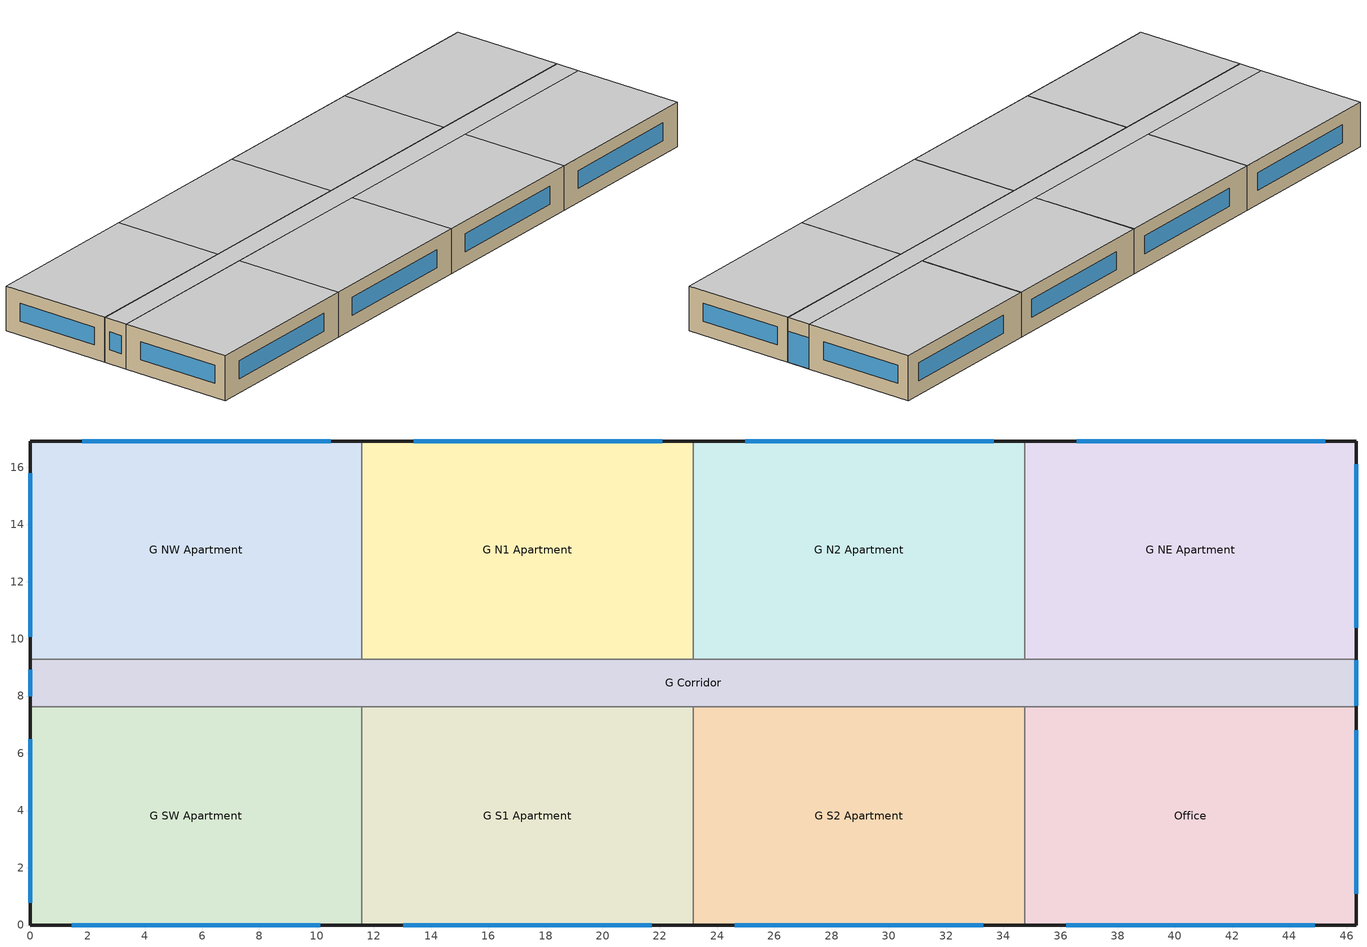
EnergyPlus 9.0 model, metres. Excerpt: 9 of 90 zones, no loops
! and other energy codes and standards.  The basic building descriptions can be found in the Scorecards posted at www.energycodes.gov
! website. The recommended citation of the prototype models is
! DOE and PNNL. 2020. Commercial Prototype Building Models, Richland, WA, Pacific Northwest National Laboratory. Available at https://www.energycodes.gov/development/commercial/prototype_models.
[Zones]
G SW Apartment
 floor ground (gGFloorSWA_Ffactor): 0,7.62 11.58,7.62 11.58,0 0,0 z0
 wall outside (res_ext_wall): 0,7.62 0,0 11.58,0 z0:3.05
 wall to G Corridor (int_wall): 11.58,7.62 0,7.62 z0:3.05
 wall to G S1 Apartment (int_wall): 11.58,0 11.58,7.62 z0:3.05
 window (ResWindow_U__SHGC_0.4): 1.45,0 10.13,0 / 0,6.5 0,0.79 z0.95:2.17
 ceiling to F2 SW Apartment (int_slab_ceiling): 11.58,0 11.58,7.62 0,7.62 0,0 z3.05
G NW Apartment
 floor ground (gGFloorNWA_Ffactor): 0,16.92 11.58,16.92 11.58,9.3 0,9.3 z0
 wall outside (res_ext_wall): 11.58,16.92 0,16.92 0,9.3 z0:3.05
 wall to G Corridor (int_wall): 0,9.3 11.58,9.3 z0:3.05
 wall to G N1 Apartment (int_wall): 11.58,9.3 11.58,16.92 z0:3.05
 window (ResWindow_U__SHGC_0.4): 0,15.8 0,10.08 / 10.5,16.92 1.81,16.92 z0.95:2.17
 ceiling to F2 NW Apartment (int_slab_ceiling): 11.58,9.3 11.58,16.92 0,16.92 0,9.3 z3.05
Office
 floor ground (gGFloorSEA_Ffactor): 34.75,7.62 46.33,7.62 46.33,0 34.75,0 z0
 wall outside (res_ext_wall): 34.75,0 46.33,0 46.33,7.62 z0:3.05
 wall to G Corridor (int_wall): 46.33,7.62 34.75,7.62 z0:3.05
 window (ResWindow_U__SHGC_0.4): 36.19,0 44.88,0 / 46.33,1.1 46.33,6.81 z0.95:2.17
 ceiling to F2 SE Apartment (int_slab_ceiling): 46.33,0 46.33,7.62 34.75,7.62 34.75,0 z3.05
G NE Apartment
 floor ground (gGFloorNEA_Ffactor): 34.75,16.92 46.33,16.92 46.33,9.3 34.75,9.3 z0
 wall outside (res_ext_wall): 46.33,9.3 46.33,16.92 34.75,16.92 z0:3.05
 wall to G Corridor (int_wall): 34.75,9.3 46.33,9.3 z0:3.05
 window (ResWindow_U__SHGC_0.4): 45.25,16.92 36.56,16.92 / 46.33,10.4 46.33,16.11 z0.95:2.17
 ceiling to F2 NE Apartment (int_slab_ceiling): 46.33,9.3 46.33,16.92 34.75,16.92 34.75,9.3 z3.05
G N1 Apartment
 floor ground (gGFloorN1A_Ffactor): 11.58,16.92 23.16,16.92 23.16,9.3 11.58,9.3 z0
 wall outside (res_ext_wall): 23.16,16.92 11.58,16.92 z0:3.05
 wall to G Corridor (int_wall): 11.58,9.3 23.16,9.3 z0:3.05
 wall to G N2 Apartment (int_wall): 23.16,9.3 23.16,16.92 z0:3.05
 window (ResWindow_U__SHGC_0.4): 22.08,16.92 13.4,16.92 z0.95:2.17
 ceiling to F2 N1 Apartment (int_slab_ceiling): 23.16,9.3 23.16,16.92 11.58,16.92 11.58,9.3 z3.05
G N2 Apartment
 floor ground (gGFloorN2A_Ffactor): 23.16,16.92 34.75,16.92 34.75,9.3 23.16,9.3 z0
 wall outside (res_ext_wall): 34.75,16.92 23.16,16.92 z0:3.05
 wall to G Corridor (int_wall): 23.16,9.3 34.75,9.3 z0:3.05
 wall to G NE Apartment (int_wall): 34.75,9.3 34.75,16.92 z0:3.05
 window (ResWindow_U__SHGC_0.4): 33.66,16.92 24.98,16.92 z0.95:2.17
 ceiling to F2 N2 Apartment (int_slab_ceiling): 34.75,9.3 34.75,16.92 23.16,16.92 23.16,9.3 z3.05
G S1 Apartment
 floor ground (gGFloorS1A_Ffactor): 11.58,7.62 23.16,7.62 23.16,0 11.58,0 z0
 wall outside (res_ext_wall): 11.58,0 23.16,0 z0:3.05
 wall to G Corridor (int_wall): 23.16,7.62 11.58,7.62 z0:3.05
 wall to G S2 Apartment (int_wall): 23.16,0 23.16,7.62 z0:3.05
 window (ResWindow_U__SHGC_0.4): 13.03,0 21.72,0 z0.95:2.17
 ceiling to F2 S1 Apartment (int_slab_ceiling): 23.16,0 23.16,7.62 11.58,7.62 11.58,0 z3.05
G S2 Apartment
 floor ground (gGFloorS2A_Ffactor): 23.16,7.62 34.75,7.62 34.75,0 23.16,0 z0
 wall outside (res_ext_wall): 23.16,0 34.75,0 z0:3.05
 wall to G Corridor (int_wall): 34.75,7.62 23.16,7.62 z0:3.05
 wall to Office (int_wall): 34.75,0 34.75,7.62 z0:3.05
 window (ResWindow_U__SHGC_0.4): 24.61,0 33.3,0 z0.95:2.17
 ceiling to F2 S2 Apartment (int_slab_ceiling): 34.75,0 34.75,7.62 23.16,7.62 23.16,0 z3.05
G Corridor
 floor ground (gFloorC_Ffactor): 0,9.3 46.33,9.3 46.33,7.62 0,7.62 z0
 wall outside (res_ext_wall): 0,9.3 0,7.62 / 46.33,7.62 46.33,9.3 z0:3.05
 window (ResWindow_U__SHGC_0.4): 0,8.91 0,8 z0.95:2.17; 46.33,7.67 46.33,9.25 z0:2.13
 ceiling to F2 Corridor (int_slab_ceiling): 46.33,7.62 46.33,9.3 0,9.3 0,7.62 z3.05
[Building]
ApartmentHighRise: North Axis {deg}=0; Terrain=City; Loads Convergence Tolerance Value=0.04; Temperature Convergence Tolerance Value {deltaC}=0.2; Solar Distribution=FullInteriorAndExterior; Maximum Number of Warmup Days=25; Minimum Number of Warmup Days=6
[Site:Location]
Site:Location=Seattle Seattle Tacoma Intl A_WA_USA Design_Conditions; Latitude {N+ S-}=47.47; Longitude {W- E+}=-122.32; Time Zone Relative to GMT {GMT+/-}=-8; Elevation {m}=122
[SizingPeriod:DesignDay] Day of Month=21; Dry-Bulb Temperature Range Modifier Type=DefaultMultipliers; Humidity Condition Type=Wetbulb; Barometric Pressure {Pa}=99868; Rain {Yes/No}=No; Snow on ground {Yes/No}=No; Daylight Savings Time Indicator=No
Name | Month | Day Type | Maximum Dry-Bulb Temperature {C} | Daily Dry-Bulb Temperature Range {C} | Wetbulb at Maximum Dry-Bulb {C} | Wind Speed {m/s} design conditions vs. traditional 6.71 m/s (15 mph) | Wind Direction {Degrees; N=0, S=180} | Solar Model Indicator | Clearness {0.0 to 1.1} | Wind Speed {m/s} design conditions vs. traditional 3.35 m/s (7mph) | ASHRAE Clear Sky Optical Depth for Beam Irradiance (taub) | ASHRAE Clear Sky Optical Depth for Diffuse Irradiance (taud)
Seattle Seattle Tacoma Intl A Ann Htg 99.6% Condns DB | 12 | WinterDesignDay | -4.2 | 0 | -4.2 | 4.3 | 20 | ASHRAEClearSky | 0
Seattle Seattle Tacoma Intl A Ann Clg .4% Condns DB=>MWB | 8 | SummerDesignDay | 29.4 | 10.4 | 18.3 |  | 350 | ASHRAETau |  | 4.2 | 0.352 | 2.561
[Site:WaterMainsTemperature]
Calculation Method=CORRELATION; Annual average outdoor air temperature {C}=11.2167; Maximum difference in monthly average outdoor air temperatures {C}=14.3
[Site:GroundTemperature:FCfactorMethod]
January Ground Temperature {C}=11.4; February Ground Temperature {C}=8.1; March Ground Temperature {C}=5.4; April Ground Temperature {C}=4.5; May Ground Temperature {C}=5.8; June Ground Temperature {C}=8.3; July Ground Temperature {C}=10.9; August Ground Temperature {C}=13; September Ground Temperature {C}=15.6; October Ground Temperature {C}=17.7; November Ground Temperature {C}=18.8; December Ground Temperature {C}=15.1
[Material]
Name | Roughness | Thickness {m} | Conductivity {W/m-K} | Density {kg/m3} | Specific Heat {J/kg-K} | Thermal Absorptance | Solar Absorptance | Visible Absorptance | Absorptance:Thermal | Absorptance:Solar | Absorptance:Visible
Std Wood 6inch | MediumSmooth | 0.15 | 0.12 | 540 | 1210 | 0.9 | 0.7 | 0.7
F07 25mm stucco | Smooth | 0.0254 | 0.72 | 1856 | 840 | 0.9 | 0.7 | 0.7
G01 13mm gypsum board | Smooth | 0.0127 | 0.16 | 800 | 1090 |  |  |  | 0.9 | 0.7 | 0.5
G01 16mm gypsum board | MediumSmooth | 0.0159 | 0.16 | 800 | 1090
100mm Normalweight concrete floor | MediumRough | 0.1016 | 2.31 | 2322 | 832
[Material:NoMass]
CP02 CARPET PAD: VeryRough, 0.21648, 0.9, 0.7, 0.8
Res_Exterior_Wall_Insulation: MediumSmooth, 2.368, 0.9, 0.7, 0.7
[Construction]
InteriorFurnishings: Std Wood 6inch
int_wall: G01 13mm gypsum board, G01 13mm gypsum board
int_slab_ceiling: CP02 CARPET PAD, 100mm Normalweight concrete floor
res_ext_wall: F07 25mm stucco, G01 16mm gypsum board, Res_Exterior_Wall_Insulation, G01 16mm gypsum board
ResWindow_U__SHGC_0.4: Res Window Glazing Layer
[WindowMaterial:SimpleGlazingSystem]
Res Window Glazing Layer: U-Factor {W/m2-K}=2.271304; Solar Heat Gain Coefficient=0.4; Visible Transmittance=0.4
[Construction:FfactorGroundFloor] F-Factor=0.93474
Name | Area | PerimeterExposed
gGFloorSWA_Ffactor; gGFloorNWA_Ffactor; gGFloorSEA_Ffactor; gGFloorNEA_Ffactor | 88.2487 | 19.2014
gGFloorN1A_Ffactor; gGFloorN2A_Ffactor; gGFloorS1A_Ffactor; gGFloorS2A_Ffactor | 88.2487 | 11.5818
gFloorC_Ffactor | 77.6585 | 3.3526
[Zone] Type=1; Multiplier=1; Ceiling Height {m}=-9999; Volume {m3}=autocalculate; Floor Area {m2}=autocalculate; Part of Total Floor Area=Yes
G SW Apartment; G NW Apartment; Office; G NE Apartment; G N1 Apartment; G N2 Apartment; G S1 Apartment; G S2 Apartment; G Corridor
[InternalMass] Construction=InteriorFurnishings; Surface Area {m2}=88.2493
Name | Zone
G SW Apartment_InternalMass_1 | G SW Apartment
G NW Apartment_InternalMass_1 | G NW Apartment
Office_InternalMass_1 | Office
G NE Apartment_InternalMass_1 | G NE Apartment
G N1 Apartment_InternalMass_1 | G N1 Apartment
G N2 Apartment_InternalMass_1 | G N2 Apartment
G S1 Apartment_InternalMass_1 | G S1 Apartment
G S2 Apartment_InternalMass_1 | G S2 Apartment
[People] Number of People Calculation Method=People; Activity Level Schedule=Activity Schedule
Name | Zone or ZoneList | Number of People Schedule | Number of People | Fraction Radiant | Sensible Heat Fraction
G SW Apartment People | G SW Apartment | OCC_APT_SCH | 2.5 | 0.5 | autocalculate
G NW Apartment People | G NW Apartment | OCC_APT_SCH | 2.5 | 0.3 | AUTOCALCULATE
Office People | Office | OCC_OFF_w_SB_SCH | 1 | 0.3 | AUTOCALCULATE
G NE Apartment People | G NE Apartment | OCC_APT_SCH | 2.5 | 0.3 | AUTOCALCULATE
G N1 Apartment People | G N1 Apartment | OCC_APT_SCH | 2.5 | 0.3 | AUTOCALCULATE
G N2 Apartment People | G N2 Apartment | OCC_APT_SCH | 2.5 | 0.3 | AUTOCALCULATE
G S1 Apartment People | G S1 Apartment | OCC_APT_SCH | 2.5 | 0.3 | AUTOCALCULATE
G S2 Apartment People | G S2 Apartment | OCC_APT_SCH | 2.5 | 0.3 | AUTOCALCULATE
[Lights] Design Level Calculation Method=Watts/Area; Return Air Fraction=0; Fraction Radiant=0.6; Fraction Visible=0.2; Fraction Replaceable=1; Return Air Fraction Calculated from Plenum Temperature=No
Name | Zone or ZoneList | Schedule | Watts per Zone Floor Area {W/m2}
G SW Apartment_Lights_hardwired | G SW Apartment | LTG_APT_SCH | 6.458346
G NW Apartment_Lights_hardwired | G NW Apartment | LTG_APT_SCH | 6.458346
Office_Lights_hardwired | Office | LTG_OFF_SCH | 12.6584
G NE Apartment_Lights_hardwired | G NE Apartment | LTG_APT_SCH | 6.458346
G N1 Apartment_Lights_hardwired | G N1 Apartment | LTG_APT_SCH | 6.458346
G N2 Apartment_Lights_hardwired | G N2 Apartment | LTG_APT_SCH | 6.458346
G S1 Apartment_Lights_hardwired | G S1 Apartment | LTG_APT_SCH | 6.458346
G S2 Apartment_Lights_hardwired | G S2 Apartment | LTG_APT_SCH | 6.458346
G Corridor_Lights_hardwired | G Corridor | LTG_COR_SCH | 5.7538
G SW Apartment_Lights_plugin | G SW Apartment | LTG_APT_SCH | 2.90626
G NW Apartment_Lights_plugin | G NW Apartment | LTG_APT_SCH | 2.90626
G NE Apartment_Lights_plugin | G NE Apartment | LTG_APT_SCH | 2.90626
G N1 Apartment_Lights_plugin | G N1 Apartment | LTG_APT_SCH | 2.90626
G N2 Apartment_Lights_plugin | G N2 Apartment | LTG_APT_SCH | 2.90626
G S1 Apartment_Lights_plugin | G S1 Apartment | LTG_APT_SCH | 2.90626
G S2 Apartment_Lights_plugin | G S2 Apartment | LTG_APT_SCH | 2.90626
[ElectricEquipment] Design Level Calculation Method=Watts/Area; Watts per Zone Floor Area {W/m2}=6.67; Fraction Latent=0; Fraction Radiant=0.5; Fraction Lost=0
Name | Zone or ZoneList | Schedule
G SW Apartment_Plug_GSW_Equip | G SW Apartment | EQP_APT_SCH
G NW Apartment_Plug_GNW_Equip | G NW Apartment | EQP_APT_SCH
Office_Plug_Office_Equip | Office | EQP_OFF_SCH
G NE Apartment_Plug_GNE_Equip | G NE Apartment | EQP_APT_SCH
G N1 Apartment_Plug_GN1_Equip | G N1 Apartment | EQP_APT_SCH
G N2 Apartment_Plug_GN2_Equip | G N2 Apartment | EQP_APT_SCH
G S1 Apartment_Plug_GS1_Equip | G S1 Apartment | EQP_APT_SCH
G S2 Apartment_Plug_GS2_Equip | G S2 Apartment | EQP_APT_SCH
[ZoneInfiltration:DesignFlowRate] Temperature Term Coefficient=0; Velocity Squared Term Coefficient=0
Name | Zone or ZoneList | Schedule | Design Flow Rate Calculation Method | Flow per Exterior Surface Area {m3/s-m2} | Constant Term Coefficient | Velocity Term Coefficient | Design Flow Rate {m3/s}
G SW Apartment_Infiltration | G SW Apartment | INF_APT_SCH | Flow/ExteriorArea | 0.00056896 | 0 | 0.224
G NW Apartment_Infiltration | G NW Apartment | INF_APT_SCH | Flow/ExteriorArea | 0.00056896 | 0 | 0.224
Office_Infiltration | Office | INF_APT_SCH | Flow/ExteriorArea | 0.00056896 | 0 | 0.224
G NE Apartment_Infiltration | G NE Apartment | INF_APT_SCH | Flow/ExteriorArea | 0.00056896 | 0 | 0.224
G N1 Apartment_Infiltration | G N1 Apartment | INF_APT_SCH | Flow/ExteriorArea | 0.00056896 | 0 | 0.224
G N2 Apartment_Infiltration | G N2 Apartment | INF_APT_SCH | Flow/ExteriorArea | 0.00056896 | 0 | 0.224
G S1 Apartment_Infiltration | G S1 Apartment | INF_APT_SCH | Flow/ExteriorArea | 0.00056896 | 0 | 0.224
G S2 Apartment_Infiltration | G S2 Apartment | INF_APT_SCH | Flow/ExteriorArea | 0.00056896 | 0 | 0.224
G Corridor_Infiltration | G Corridor | INF_APT_SCH | Flow/ExteriorArea | 0.00056896 | 0 | 0.224
Door_Infil_GC | G Corridor | INFIL_Door_Opening_SCH | Flow/Zone |  | 1 | 0 | 1.52392
[Exterior:Lights]
Facade Lighting: Schedule=Exterior_Lgt_ALWAYS_ON; Design Level {W}=10720.1; Control Option=AstronomicalClock
[AvailabilityManager:Scheduled] Schedule=All On
AirLoop G SW Availability; AirLoop G NW Availability; AirLoop G NE Availability; AirLoop G N1 Availability; AirLoop G N2 Availability; AirLoop G S1 Availability; AirLoop G S2 Availability; AirLoop Office Availability; AirLoop AllApts Availability
[EnergyManagementSystem:Sensor]
Facility_Int_LTG: Output:Variable or Output:Meter=InteriorLights:Electricity
[EnergyManagementSystem:GlobalVariable]
Wired_LTG
BoilerType; CapRated; EtRated; PLRx; Ecx; SkinLossRate
[EnergyManagementSystem:Program]
Transformer_Load_Prog: SET Wired_LTG = Facility_Int_LTG*0.0015
SetBoilerPar: SET CapRated =  214700.62; SET EtRated =  0.8; SET CapRated = (CapRated *3.412)/1000; SET SkinLossRate = 0.02; SET BoilerType = 2; IF BoilerType  == 1; IF CapRated >10000; SET PLRx = 0.2; ELSEIF CapRated >5000; SET PLRx = 0.25; ELSEIF CapRated >1000; SET PLRx = 0.33; ELSE; SET BoilerType = 2; SET PLRx = 0.2; ENDIF; ELSE; SET PLRx = 0.2; ENDIF; IF BoilerType == 1; SET CurveX = 0.975 + 0.305 * PLRx - 0.527 * (PLRx^2) + 0.249 * (PLRx^3); ELSE; SET CurveX = 0.907 + 0.320 * PLRx - 0.420 * (PLRx^2) + 0.193 * (PLRx^3); ENDIF; SET LoadX = CapRated * PLRx; SET Etx = CurveX * EtRated; SET InputEx = LoadX/Etx; SET SkinEx = CapRated * SkinLossRate; SET Ecx = (LoadX + SkinEx)/InputEx
SetBoilerCurve: IF BoilerPLR >= PLRx; IF BoilerType == 1; SET BoilerCurve = 0.975 + 0.305*BoilerPLR - 0.527*(BoilerPLR^2) + 0.249*(BoilerPLR^3); ELSE; SET BoilerCurve = 0.907 + 0.320*BoilerPLR - 0.420*(BoilerPLR^2) + 0.193*(BoilerPLR^3); ENDIF; ELSE; IF BoilerPLR == 0; SET BoilerCurve = NULL; ELSE; IF BoilerPLR <0.05; SET BoilerCurve = (0.05/(0.05 + SkinLossRate)) * (Ecx/EtRated); ELSE; SET BoilerCurve = (BoilerPLR/(BoilerPLR + SkinLossRate)) * (Ecx/EtRated); ENDIF; ENDIF; ENDIF
[EnergyManagementSystem:ProgramCallingManager]
Transformer_Load_Prog_Manager: AfterPredictorAfterHVACManagers; Transformer_Load_Prog
BoilerParManager: BeginNewEnvironment; SetBoilerPar
BoilerCurveManager: InsideHVACSystemIterationLoop; SetBoilerCurve
[EnergyManagementSystem:OutputVariable]
Wired_LTG: EMS Variable=Wired_LTG; Type of Data in Variable=Summed; Update Frequency=ZoneTimeStep; Units=J
[ElectricLoadCenter:Transformer]
Transformer 1: Availability Schedule=Always_On; Transformer Usage=PowerInFromGrid; Rated Capacity {VA}=75000; Phase=3; Conductor Material=Aluminum; Full Load Temperature Rise {C}=150; Fraction of Eddy Current Losses=0.1; Performance Input Method=NominalEfficiency; Nameplate Efficiency=0.98; Per Unit Load for Nameplate Efficiency=0.35; Reference Temperature for Nameplate Efficiency {C}=75; Consider Transformer Loss for Utility Cost=Yes; Meter 1=Wired_LTG_Electricity; Meter 2=Wired_INT_EQUIP
[EnergyManagementSystem:Actuator]
BoilerCurve: Actuated Component Unique=Central Boiler Efficiency Curve; Actuated Component Type=Curve; Actuated Component Control Type=Curve Result
[ZoneVentilation:WindandStackOpenArea] Opening Area {m2}=0.1181; Opening Area Fraction Schedule=Sliding_Doors_Ventilation_Availability_SCH; Opening Effectiveness=autocalculate; Height Difference {m}=15.2393; Discharge Coefficient for Opening=autocalculate; Minimum Indoor Temperature {C}=18.89; Maximum Indoor Temperature {C}=25.56; Delta Temperature {deltaC}=-100; Minimum Outdoor Temperature {C}=15.56; Maximum Outdoor Temperature {C}=26.67; Maximum Wind Speed {m/s}=40
Name | Zone | Effective Angle {deg}
G SW Apartment Sliding Door Ventilation | G SW Apartment | 180
G NW Apartment Sliding Door Ventilation | G NW Apartment | 0
G NE Apartment Sliding Door Ventilation | G NE Apartment | 0
G N1 Apartment Sliding Door Ventilation | G N1 Apartment | 0
G N2 Apartment Sliding Door Ventilation | G N2 Apartment | 0
G S1 Apartment Sliding Door Ventilation | G S1 Apartment | 180
G S2 Apartment Sliding Door Ventilation | G S2 Apartment | 180
[Schedule:Compact]
OCC_APT_SCH: Through: 12/31, For: AllDays, Until: 7:00, 1, Until: 8:00, 0.85, Until: 9:00, 0.39, Until: 16:00, 0.25, Until: 17:00, 0.3, Until: 18:00, 0.52, Until: 21:00, 0.87, Until: 24:00, 1
OCC_OFF_w_SB_SCH: Through: 12/31, For: Weekdays, Until: 01:00, 0, Until: 02:00, 0, Until: 03:00, 0, Until: 04:00, 0, Until: 05:00, 0, Until: 06:00, 0, Until: 07:00, 0, Until: 08:00, 0, Until: 09:00, 1, Until: 10:00, 1, Until: 11:00, 1, Until: 12:00, 1, Until: 13:00, 0, Until: 14:00, 1, Until: 15:00, 0, Until: 16:00, 1, Until: 17:00, 1, Until: 18:00, 0, Until: 19:00, 0, Until: 20:00, 0, Until: 21:00, 0, Until: 22:00, 0, Until: 23:00, 0, Until: 24:00, 0, For: AllOtherDays, Until: 01:00, 0, Until: 02:00, 0, Until: 03:00, 0, Until: 04:00, 0, Until: 05:00, 0, Until: 06:00, 0, Until: 07:00, 0, Until: 08:00, 0, Until: 09:00, 0, Until: 10:00, 0, Until: 11:00, 0, Until: 12:00, 0, Until: 13:00, 0, Until: 14:00, 0, Until: 15:00, 0, Until: 16:00, 0, Until: 17:00, 0, Until: 18:00, 0, Until: 19:00, 0, Until: 20:00, 0, Until: 21:00, 0, Until: 22:00, 0, Until: 23:00, 0, Until: 24:00, 0
LTG_APT_SCH: Through: 12/31, For: AllDays, Until: 4:00, 0.011316, Until: 5:00, 0.0339481, Until: 6:00, 0.0735542, Until: 7:00, 0.0792122, Until: 8:00, 0.0735542, Until: 9:00, 0.0339481, Until: 15:00, 0.0226321, Until: 16:00, 0.0396061, Until: 17:00, 0.0792122, Until: 18:00, 0.11316, Until: 19:00, 0.152766, Until: 21:00, 0.181056, Until: 22:00, 0.124476, Until: 23:00, 0.0678962, Until: 24:00, 0.0282901
LTG_COR_SCH; INF_APT_SCH; All On; Exterior_Lgt_ALWAYS_ON; ALWAYS_ON: Through: 12/31, For: AllDays, Until: 24:00, 1
LTG_OFF_SCH: Through: 12/31, For: SummerDesignDay, Until: 24:00, 1, For: WinterDesignDay, Until: 24:00, 0, For: Weekdays, Until: 8:00, 0.18, Until: 12:00, 0.76932, Until: 13:00, 0.68384, Until: 17:00, 0.76932, Until: 24:00, 0.18, For: AllOtherDays, Until: 24:00, 0.18
EQP_APT_SCH: Through: 12/31, For: AllDays, Until: 1:00, 0.45, Until: 2:00, 0.41, Until: 3:00, 0.39, Until: 5:00, 0.38, Until: 6:00, 0.43, Until: 7:00, 0.54, Until: 8:00, 0.65, Until: 9:00, 0.66, Until: 10:00, 0.67, Until: 11:00, 0.69, Until: 12:00, 0.7, Until: 13:00, 0.69, Until: 14:00, 0.66, Until: 15:00, 0.65, Until: 16:00, 0.68, Until: 17:00, 0.8, Until: 19:00, 1, Until: 20:00, 0.93, Until: 21:00, 0.89, Until: 22:00, 0.85, Until: 23:00, 0.71, Until: 24:00, 0.58
EQP_OFF_SCH: Through: 12/31, For: Weekdays, Until: 7:00, 0.33, Until: 8:00, 0.5, Until: 12:00, 1, Until: 13:00, 0.94, Until: 17:00, 1, Until: 18:00, 0.5, Until: 24:00, 0.33, For AllOtherDays, Until: 24:00, 0.33
INFIL_Door_Opening_SCH: Through: 12/31, For: AllDays, Until: 06:00, 0, Until: 07:00, 0.144, Until: 08:00, 1, Until: 17:00, 0.144, Until: 18:00, 1, Until: 22:00, 0.144, Until: 24:00, 0
Activity Schedule: Through: 12/31, For: AllDays, Until: 24:00, 95
Sliding_Doors_Ventilation_Availability_SCH: Through: 12/31, For: WinterDesignDay SummerDesignDay, Until: 24:00, 0, For: Allotherdays, Until: 6:00, 0, Until: 22:00, 1, Until: 24:00, 0
[Curve:Quadratic]
Central Boiler Efficiency Curve: Coefficient1 Constant=1; Coefficient2 x=0; Coefficient3 x**2=0; Minimum Value of x=0; Maximum Value of x=1
